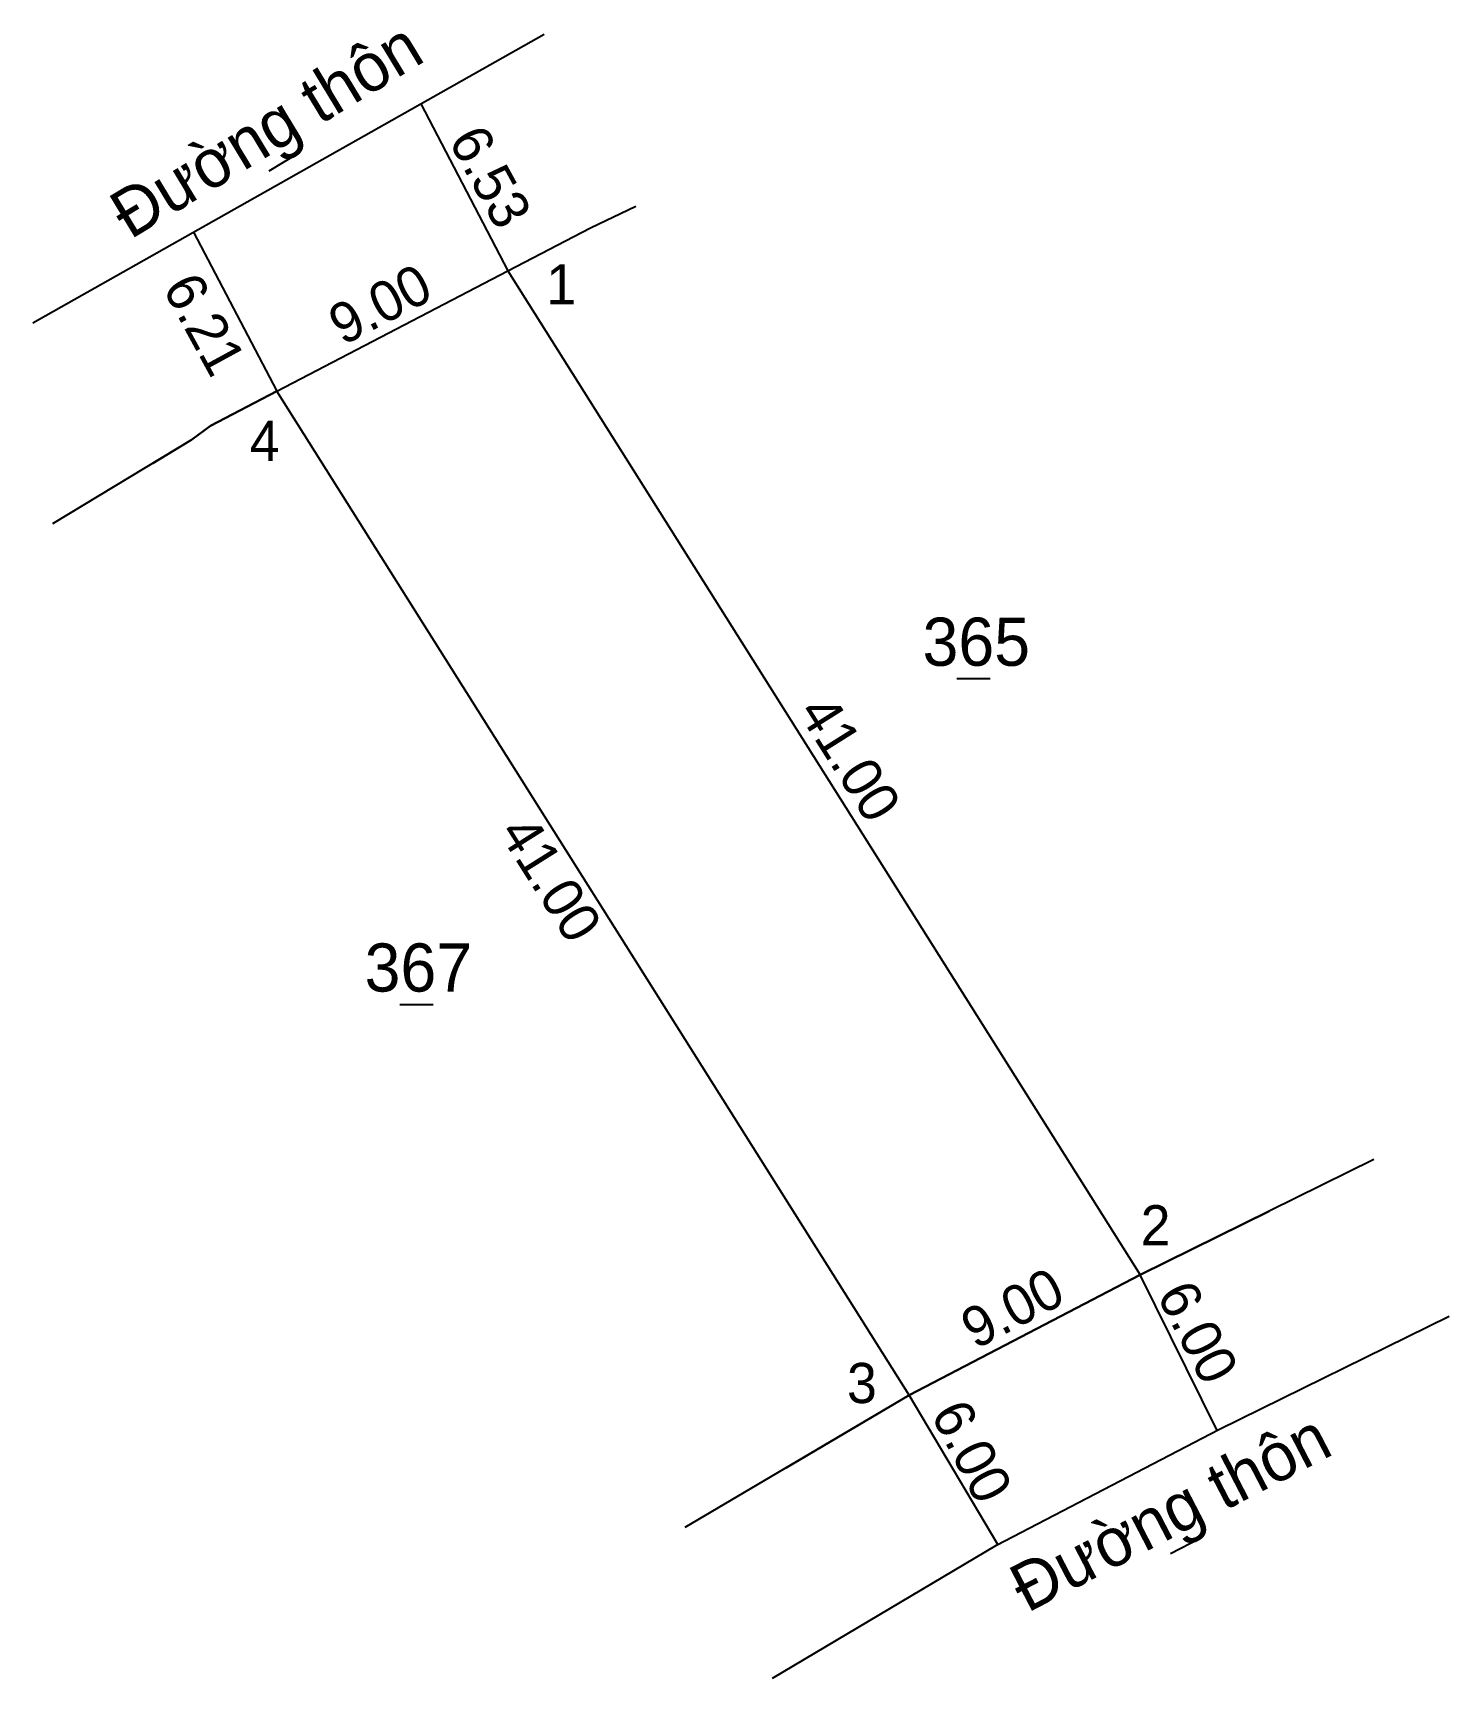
# Model space of a CAD drawing. Extents: x 554930.9 to 554979.8, y 1840359.4 to 1840416.3.
import ezdxf

# ---------------------------------------------------------------- set-up
doc = ezdxf.new("R2010")
doc.units = 0
doc.layers.add('Level 5', color=7, linetype='Continuous')

msp = doc.modelspace()

# ---------------------------------------------------------------- linework, layer by layer
at = {"layer": 'Level 5'}
for p, q in [((554930.9, 1840406.29), (554948.56, 1840416.26)), ((554944.3, 1840413.855), (554947.31, 1840408.08)), ((554939.066, 1840411.538), (554940.049, 1840412.134)), ((554936.447, 1840409.422), (554939.33, 1840403.92)), ((554962.826, 1840393.989), (554963.975, 1840393.989)), ((554943.576, 1840382.73), (554944.725, 1840382.73)), ((554977.23, 1840377.37), (554969.16, 1840373.39)), ((554969.16, 1840373.39), (554973.142, 1840375.354)), ((554971.814, 1840368.008), (554969.16, 1840373.39)), ((554961.18, 1840369.23), (554953.43, 1840364.65)), ((554961.18, 1840369.23), (554957.358, 1840366.971)), ((554964.234, 1840364.063), (554961.18, 1840369.23)), ((554970.21, 1840363.759), (554971.225, 1840364.285))]:
    msp.add_line(p, q, dxfattribs=at)
for points in [[(554935.054, 1840401.439), (554936.38, 1840402.24), (554937.04, 1840402.72), (554939.33, 1840403.92), (554947.31, 1840408.08), (554950.16, 1840409.57), (554951.736, 1840410.322)], [(554939.33, 1840403.92), (554937.04, 1840402.72), (554936.38, 1840402.24), (554931.58, 1840399.34)], [(554956.925, 1840366.716), (554961.18, 1840369.23), (554969.16, 1840373.39), (554973.615, 1840375.587)], [(554956.45, 1840359.45), (554964.19, 1840364.04), (554971.88, 1840368.04), (554979.83, 1840371.96)]]:
    msp.add_lwpolyline(points, dxfattribs=at)
msp.add_lwpolyline([(554969.16, 1840373.39), (554961.18, 1840369.23), (554939.33, 1840403.92), (554947.31, 1840408.08)], close=True, dxfattribs=at)

# ---------------------------------------------------------------- texts
for s, height, rotation, p in [('Đường thôn', 1.665, 31.2144, (554934.262, 1840409.147)), ('6.53', 1.3875, 298.5849, (554945.238, 1840412.592)), ('6.21', 1.3875, 298.5849, (554935.358, 1840407.495)), ('9.00', 1.3875, 27.5332, (554941.608, 1840405.483)), ('41.00', 1.3875, 302.2054, (554957.307, 1840392.833)), ('41.00', 1.3875, 302.2054, (554946.972, 1840388.673)), ('9.00', 1.3875, 27.5332, (554963.458, 1840370.793)), ('6.00', 1.3875, 297.4234, (554969.707, 1840372.692)), ('6.00', 1.3875, 297.4234, (554961.9, 1840368.574)), ('Đường thôn', 1.665, 27.4014, (554965.255, 1840361.691))]:
    msp.add_text(s, height=height, rotation=rotation, dxfattribs=at).set_placement(p)
for s, height, p in [('1', 1.388, (554948.638, 1840406.924)), ('D', 0.00533, (554939.346, 1840403.902)), ('D', 0.00533, (554939.346, 1840403.902)), ('D', 0.00533, (554939.346, 1840403.902)), ('D', 0.00533, (554939.346, 1840403.902)), ('D', 0.00533, (554939.346, 1840403.902)), ('4', 1.388, (554938.391, 1840401.511)), ('365', 1.665, (554961.637, 1840394.433)), ('367', 1.665, (554942.36, 1840383.174)), ('2', 1.388, (554969.173, 1840374.405)), ('D', 0.00533, (554969.146, 1840373.402)), ('D', 0.00533, (554969.146, 1840373.402)), ('D', 0.00533, (554969.146, 1840373.402)), ('D', 0.00533, (554969.146, 1840373.402)), ('D', 0.00533, (554969.146, 1840373.402)), ('3', 1.388, (554959.027, 1840368.954))]:
    msp.add_text(s, height=height, dxfattribs=at).set_placement(p)

doc.saveas('drawing.dxf')
